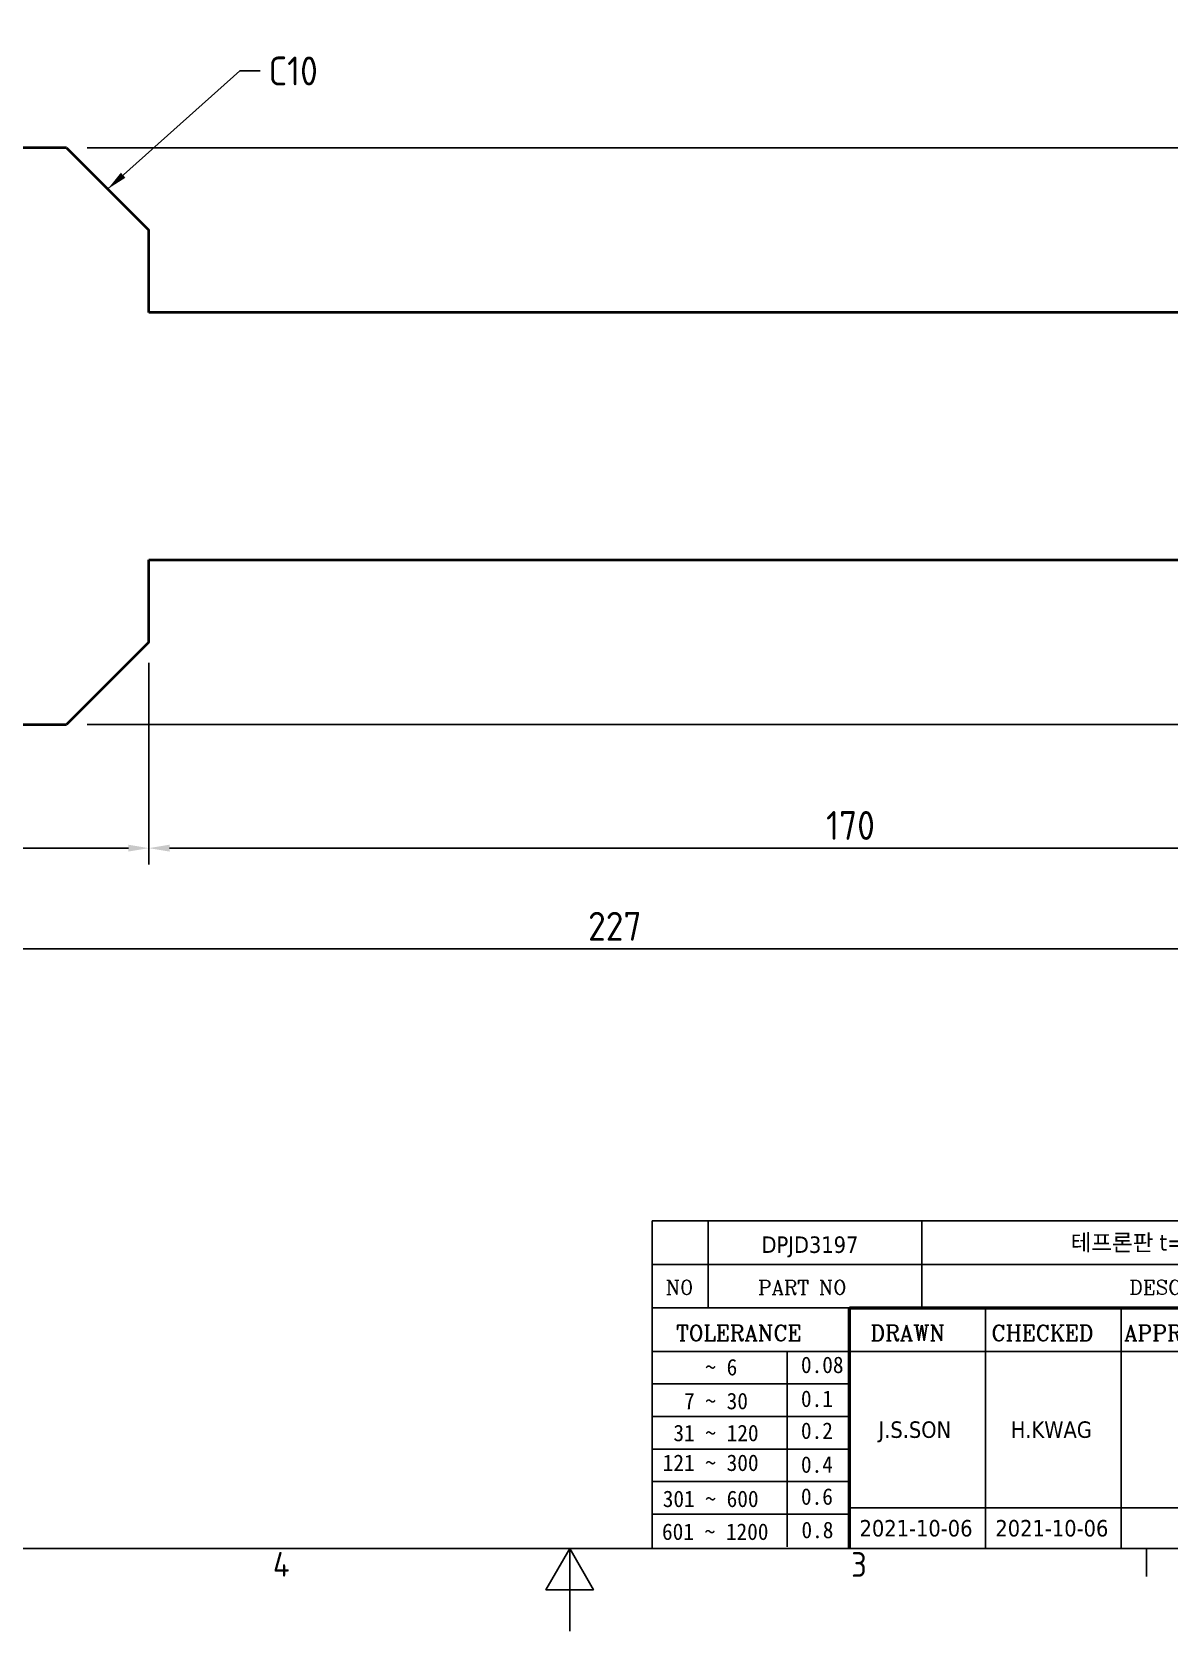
# Model space of a CAD drawing. Header units: millimetres. Extents: x 0 to 2375, y 0 to 3360.
# Drawn here: x 2099.7 to 2237.8, y 1507.4 to 1701.5 of the extents above; entities that cross this region are included whole.
import ezdxf
from ezdxf.enums import TextEntityAlignment as Align

# ---------------------------------------------------------------- set-up
doc = ezdxf.new("R2010")
doc.units = ezdxf.units.MM
for name, color, linetype, lineweight in [('DPJD3197$0$가시적인 것(ISO)', 3, 'Continuous', 40), ('DPJD3197$0$경계(ISO)', 7, 'Continuous', 25), ('DPJD3197$0$기호(ISO)', 5, 'Continuous', 25), ('DPJD3197$0$제목(ISO)', 5, 'Continuous', 50), ('DPJD3197$0$치수(ISO)', 2, 'Continuous', 25)]:
    doc.layers.add(name, color=color, linetype=linetype, lineweight=lineweight)
doc.styles.add('DPJD3197$0$HAN_291', font='')
doc.styles.add('DPJD3197$0$RC_284', font='ROMANC.shx')
doc.styles.add('DPJD3197$0$RC_287', font='ROMANC.shx')
doc.styles.add('DPJD3197$0$문자 텍스트_PSTEK_POSCO', font='isocp.shx')
doc.styles.add('DPJD3197$0$치수 텍스트_PSTEK_POSCO', font='isocp.shx')
doc.styles.add('DPJD3197$0$텍스트 스타일198', font='tahoma.ttf')
doc.styles.get('DPJD3197$0$HAN_291').set_extended_font_data('GulimChe')
doc.dimstyles.new('DPJD3197$0$치수_PSTEK_POSCO', dxfattribs={"dimtxt": 3.5, "dimasz": 2.5, "dimexe": 2, "dimexo": 2.5, "dimgap": 1, "dimtad": 1, "dimrnd": 1e-08, "dimdsep": 46, "dimtxsty": 'DPJD3197$0$치수 텍스트_PSTEK_POSCO', "dimcen": 0.09, "dimdle": 10, "dimclrd": 7, "dimclre": 7, "dimclrt": 2, "dimadec": 1, "dimazin": 2, "dimtfac": 1, "dimtmove": 0, "dimatfit": 3, "dimfxl": 0, "dimtolj": 1, "dimlwd": -1, "dimlwe": -1, "dimarcsym": 0})
doc.dimstyles.new('DPJD3197$0$치수_PSTEK_POSCO$7', dxfattribs={"dimtxt": 3.5, "dimasz": 2.5, "dimexe": 2, "dimexo": 2.5, "dimgap": 1, "dimtad": 1, "dimrnd": 1e-08, "dimdsep": 46, "dimtxsty": 'DPJD3197$0$치수 텍스트_PSTEK_POSCO', "dimcen": 0.09, "dimdle": 10, "dimclrd": 7, "dimclre": 7, "dimclrt": 2, "dimadec": 1, "dimazin": 2, "dimtfac": 1, "dimtmove": 0, "dimatfit": 3, "dimfxl": 0, "dimtolj": 1, "dimlwd": -1, "dimlwe": -1, "dimarcsym": 0})

# ---------------------------------------------------------------- blocks, each defined once
blk = doc.blocks.new('DPJD3197$0$경계 Default Border')
at = {"layer": 'DPJD3197$0$경계(ISO)'}
blk.add_line((280, 10), (280, 6.599999666213989), dxfattribs=at)
at = {"layer": 'DPJD3197$0$경계(ISO)', "flags": 128}
for points in [[(10, 10), (10, 287.0000076293945), (410, 287.0000076293945), (410, 10), (10, 10)], [(210, 0), (210, 10), (207.1132469177246, 5), (212.8867530822754, 5), (210, 10)]]:
    blk.add_lwpolyline(points, dxfattribs=at)
at = {"layer": 'DPJD3197$0$경계(ISO)', "color": 2, "char_height": 3.00000011920929, "attachment_point": 7, "style": 'DPJD3197$0$문자 텍스트_PSTEK_POSCO'}
for s, insert in [('4', (173.9734701308116, 6.59999988079071)), ('3', (244.1685395229535, 6.57139439638704))]:
    blk.add_mtext(s, dxfattribs=dict(at, insert=insert))
blk = doc.blocks.new('DPJD3197$0$제목 블록 PSTEK')
at = {"color": 180}
for p, q in [((182.475792979055, 11.79100474011392), (182.4757929790549, 51.56524660363496)), ((182.4757929790549, 51.56524660363496), (372.4757929537551, 51.56524660363496)), ((189.2651435055721, 51.56524660363496), (189.2651435055722, 41.00524660363494)), ((215.2152739891528, 41.00524660363494), (215.2152739891528, 51.56524660363496)), ((182.475792979055, 46.2852466036349), (372.4757929537551, 46.28524660363492)), ((182.475792979055, 41.00524660363493), (206.451475290024, 41.00524660363493)), ((222.9401812389276, 11.79100474011392), (222.9401812389276, 41.00524660363494)), ((239.4288871878316, 11.79100474011392), (239.4288871878316, 41.00524660363494)), ((182.475792979055, 35.72524660363497), (206.451475290024, 35.72524660363497)), ((198.8621818849491, 12.02524660363491), (198.8621818849491, 35.72524660363497)), ((206.451475290024, 35.72524660363497), (372.4757929537551, 35.72524660363497)), ((182.475792979055, 31.77524660363492), (206.451475290024, 31.77524660363492)), ((182.475792979055, 27.82524660363487), (206.451475290024, 27.82524660363487)), ((182.475792979055, 23.87524660363505), (206.451475290024, 23.87524660363505)), ((182.475792979055, 19.92524660363478), (206.451475290024, 19.92524660363478)), ((182.475792979055, 15.97524660363496), (206.451475290024, 15.97524660363496)), ((206.451475290024, 16.74100474011396), (255.9175931367359, 16.74100474011396)), ((182.475792979055, 11.79100474011392), (372.4757929537551, 11.79100474011389))]:
    blk.add_line(p, q, dxfattribs=at)
at = {"color": 7, "lineweight": 50}
for p, q in [((206.4514752900237, 11.79100474011392), (206.4514752900237, 41.00524660363494)), ((206.451475290024, 41.00524660363494), (372.4757929537551, 41.00524660363496))]:
    blk.add_line(p, q, dxfattribs=at)
at = {"layer": 'DPJD3197$0$제목(ISO)', "lineweight": 18}
blk.add_line((182.475792979055, 35.72500474011393), (182.475792979055, 11.79100474011392), dxfattribs=at)
at = {"color": 2}
for s, height, style, p in [('NO', 1.742399930953979, 'DPJD3197$0$RC_284', (184.135398793432, 42.62317362549192)), ('PART NO', 1.742399930953979, 'DPJD3197$0$RC_284', (195.3359407378685, 42.62317362549192)), ('DESCRIPTION', 1.742399930953979, 'DPJD3197$0$RC_284', (240.4025565652523, 42.62317362549192)), (' TOLERANCE', 1.899999976158142, 'DPJD3197$0$RC_287', (184.0872874387979, 37.00893196870329)), ('DRAWN', 1.899999976158142, 'DPJD3197$0$RC_287', (208.9766620976279, 37.00893196870329)), ('CHECKED', 1.899999976158142, 'DPJD3197$0$RC_287', (223.6856844514997, 37.00893196870329)), ('APPROVED', 1.899999976158142, 'DPJD3197$0$RC_287', (239.7795453577791, 37.00893196870329)), ('0.08', 2.000000029802322, 'DPJD3197$0$HAN_291', (200.5467345600617, 33.09873600004101)), ('    ~ 6', 2.000000029802322, 'DPJD3197$0$HAN_291', (183.7721304966814, 32.8176515608431)), ('  7 ~ 30', 2.000000029802322, 'DPJD3197$0$HAN_291', (183.7721304966814, 28.70538114822415)), ('0.1', 2.000000029802322, 'DPJD3197$0$HAN_291', (200.5467345600617, 28.98646558742206)), (' 31 ~ 120', 2.000000029802322, 'DPJD3197$0$HAN_291', (183.7721304966814, 24.82628181916237)), ('0.2', 2.000000029802322, 'DPJD3197$0$HAN_291', (200.5467345600617, 25.10736625836028)), ('121 ~ 300', 2.000000029802322, 'DPJD3197$0$HAN_291', (183.7721304966814, 21.21401206133254)), ('0.4', 2.000000029802322, 'DPJD3197$0$HAN_291', (200.5467345600617, 20.99509650053045)), ('301 ~ 600', 2.000000029802322, 'DPJD3197$0$HAN_291', (183.7721304966814, 16.83491273227077)), ('0.6', 2.000000029802322, 'DPJD3197$0$HAN_291', (200.5467345600617, 17.11599717146868)), ('601 ~ 1200', 2.000000029802322, 'DPJD3197$0$HAN_291', (183.6802025156883, 12.84759660881125)), ('0.8', 2.000000029802322, 'DPJD3197$0$HAN_291', (200.6097246063884, 13.05732192299702))]:
    blk.add_text(s, height=height, dxfattribs=dict(at, style=style)).set_placement(p)
at = {"layer": 'DPJD3197$0$제목(ISO)', "color": 7, "style": 'DPJD3197$0$텍스트 스타일198'}
for tag, p in [('부품_번호_001', (195.7661953029447, 47.68004260027597)), ('설명_001', (233.2869698913803, 47.9437634889917)), ('재질_001', (292.3752370802571, 47.92524658873383)), ("3._Q'TY_001", (312.7051684889191, 47.92188863032246)), ('질량\\P3;_001', (350.3046145639351, 48.1643332276222)), ('1._MODEL_NAME_001', (327.5112644911985, 37.53784565107739)), ('제목_001', (337.2103313985741, 32.12933151154528)), ('설계자_001', (209.9617784961493, 25.2331256569733)), ('점검자_001', (226.0119350765306, 25.23446884033784)), ('부품_번호_001', (334.4254355561766, 26.80524658873384)), ('시트_크기_001', (260.8070904198416, 14.8381256569732)), ('프로젝트_001', (277.1876237937241, 14.84345188874365)), ('작성_날짜_001', (207.661576984372, 13.26600472521278)), ('점검_날짜_001', (224.150282933276, 13.26600472521278))]:
    blk.add_attdef(tag, p, '', height=2.000000029802322, dxfattribs=at)
for tag, p in [('4._COLOR', (327.6805273250926, 48.92524660363493)), ('엔지니어링_승인자', (247.673240162284, 26.23312567187446)), ('엔지니어링_승인_날짜', (247.6732401622839, 14.26600474011394))]:
    blk.add_attdef(tag, text='', height=2.000000029802322, dxfattribs=at).set_placement(p, align=Align.MIDDLE_CENTER)
blk = doc.blocks.new('*D101')
at = {"layer": 'Defpoints', "color": 0}
for p in [(158.9241777654888, 120.0169329349419), (101.9241777654889, 110.0169329349419), (101.9241777654889, 95.01693293494192)]:
    blk.add_point(p, dxfattribs=at)
at = {"layer": 'DPJD3197$0$치수(ISO)', "color": 7}
for p, q in [((158.9241777654888, 117.5169329349419), (158.9241777654888, 93.01693293494192)), ((101.9241777654889, 107.5169329349419), (101.9241777654889, 93.01693293494192)), ((156.4241777654888, 95.01693293494192), (104.4241777654889, 95.01693293494192))]:
    blk.add_line(p, q, dxfattribs=at)
for points in [[(104.4241777654889, 95.43359960160859), (104.4241777654889, 94.60026626827525), (101.9241777654889, 95.01693293494192)], [(156.4241777654888, 95.43359960160859), (156.4241777654888, 94.60026626827525), (158.9241777654888, 95.01693293494192)]]:
    blk.add_solid(points, dxfattribs=at)
at = {"layer": 'DPJD3197$0$치수(ISO)', "color": 2, "insert": (128.4991777654888, 97.76693293494192), "char_height": 3.5, "attachment_point": 4, "style": 'DPJD3197$0$치수 텍스트_PSTEK_POSCO'}
blk.add_mtext('\\A1;57', dxfattribs=at)
blk = doc.blocks.new('*D102')
at = {"layer": 'Defpoints', "color": 0}
for p in [(328.9241777654888, 130.0169329349419), (158.9241777654888, 120.0169329349419), (328.9241777654888, 95.01693293494212)]:
    blk.add_point(p, dxfattribs=at)
at = {"layer": 'DPJD3197$0$치수(ISO)', "color": 7}
for p, q in [((328.9241777654888, 127.5169329349419), (328.9241777654888, 93.01693293494212)), ((158.9241777654888, 117.5169329349419), (158.9241777654888, 93.01693293494212)), ((161.4241777654888, 95.01693293494212), (326.4241777654888, 95.01693293494212))]:
    blk.add_line(p, q, dxfattribs=at)
for points in [[(161.4241777654888, 95.43359960160879), (161.4241777654888, 94.60026626827545), (158.9241777654888, 95.01693293494212)], [(326.4241777654888, 95.43359960160879), (326.4241777654888, 94.60026626827545), (328.9241777654888, 95.01693293494212)]]:
    blk.add_solid(points, dxfattribs=at)
at = {"layer": 'DPJD3197$0$치수(ISO)', "color": 2, "insert": (241.122799812733, 97.76693293494212), "char_height": 3.5, "attachment_point": 4, "style": 'DPJD3197$0$치수 텍스트_PSTEK_POSCO'}
blk.add_mtext('\\A1;170', dxfattribs=at)
blk = doc.blocks.new('*D103')
at = {"layer": 'Defpoints', "color": 0}
for p in [(328.9241777654888, 130.0169329349419), (101.9241777654889, 110.0169329349419), (328.9241777654888, 82.77882844366815)]:
    blk.add_point(p, dxfattribs=at)
at = {"layer": 'DPJD3197$0$치수(ISO)', "color": 7}
for p, q in [((328.9241777654888, 127.5169329349419), (328.9241777654888, 80.77882844366815)), ((101.9241777654889, 107.5169329349419), (101.9241777654889, 80.77882844366815)), ((104.4241777654889, 82.77882844366815), (326.4241777654888, 82.77882844366815))]:
    blk.add_line(p, q, dxfattribs=at)
for points in [[(104.4241777654889, 83.19549511033482), (104.4241777654889, 82.36216177700148), (101.9241777654889, 82.77882844366815)], [(326.4241777654888, 83.19549511033482), (326.4241777654888, 82.36216177700148), (328.9241777654888, 82.77882844366815)]]:
    blk.add_solid(points, dxfattribs=at)
at = {"layer": 'DPJD3197$0$치수(ISO)', "color": 2, "insert": (212.2297387891109, 85.52917293185712), "char_height": 3.5, "attachment_point": 4, "style": 'DPJD3197$0$치수 텍스트_PSTEK_POSCO'}
blk.add_mtext('\\A1;227', dxfattribs=at)
blk = doc.blocks.new('*D105')
at = {"layer": 'Defpoints', "color": 0}
for p in [(328.9241777654888, 130.0169329349419), (346.4298344632612, 130.0169329349419), (148.9241777654888, 110.0169329349419)]:
    blk.add_point(p, dxfattribs=at)
at = {"layer": 'DPJD3197$0$치수(ISO)', "color": 7}
for p, q in [((331.4241777654888, 130.0169329349419), (348.4298344632612, 130.0169329349419)), ((346.4298344632612, 112.5169329349419), (346.4298344632612, 127.5169329349419)), ((151.4241777654888, 110.0169329349419), (348.4298344632612, 110.0169329349419))]:
    blk.add_line(p, q, dxfattribs=at)
for points in [[(346.0131677965945, 127.5169329349419), (346.8465011299278, 127.5169329349419), (346.4298344632612, 130.0169329349419)], [(346.0131677965945, 112.5169329349419), (346.8465011299278, 112.5169329349419), (346.4298344632612, 110.0169329349419)]]:
    blk.add_solid(points, dxfattribs=at)
at = {"layer": 'DPJD3197$0$치수(ISO)', "color": 2, "insert": (343.6794899750722, 118.046116005808), "char_height": 3.5, "attachment_point": 4, "rotation": 90, "style": 'DPJD3197$0$치수 텍스트_PSTEK_POSCO'}
blk.add_mtext('\\A1;20', dxfattribs=at)
blk = doc.blocks.new('*D107')
at = {"layer": 'Defpoints', "color": 0}
for p in [(148.9241777654888, 180.0169329349419), (346.4298344632613, 180.0169329349418), (328.9241777654888, 160.0169329349419)]:
    blk.add_point(p, dxfattribs=at)
at = {"layer": 'DPJD3197$0$치수(ISO)', "color": 7}
for p, q in [((151.4241777654888, 180.0169329349419), (348.4298344632613, 180.0169329349418)), ((346.4298344632613, 162.5169329349419), (346.4298344632613, 177.5169329349418)), ((331.4241777654888, 160.0169329349419), (348.4298344632613, 160.0169329349419))]:
    blk.add_line(p, q, dxfattribs=at)
for points in [[(346.0131677965946, 177.5169329349418), (346.846501129928, 177.5169329349418), (346.4298344632613, 180.0169329349418)], [(346.0131677965946, 162.5169329349419), (346.846501129928, 162.5169329349419), (346.4298344632613, 160.0169329349419)]]:
    blk.add_solid(points, dxfattribs=at)
at = {"layer": 'DPJD3197$0$치수(ISO)', "color": 2, "insert": (343.6794899750722, 168.046116005808), "char_height": 3.5, "attachment_point": 4, "rotation": 90, "style": 'DPJD3197$0$치수 텍스트_PSTEK_POSCO'}
blk.add_mtext('\\A1;20', dxfattribs=at)
blk = doc.blocks.new('DPJD3197')
at = {"layer": 'DPJD3197$0$가시적인 것(ISO)'}
for p, q in [((148.9241777654888, 180.0169329349419), (101.9241777654889, 180.0169329349419)), ((148.9241777654888, 180.0169329349419), (158.9241777654889, 170.0169329349419)), ((158.9241777654889, 160.0169329349419), (158.9241777654889, 170.0169329349419)), ((328.9241777654888, 160.0169329349419), (158.9241777654889, 160.0169329349419)), ((158.9241777654889, 120.0169329349419), (158.9241777654889, 130.0169329349419)), ((158.9241777654889, 130.0169329349419), (328.9241777654888, 130.0169329349419)), ((158.9241777654889, 120.0169329349419), (148.9241777654888, 110.0169329349419)), ((101.9241777654889, 110.0169329349419), (148.9241777654888, 110.0169329349419))]:
    blk.add_line(p, q, dxfattribs=at)
blk.add_blockref('DPJD3197$0$경계 Default Border', (0, 0))
ref = blk.add_blockref('DPJD3197$0$제목 블록 PSTEK', (37.52420704624484, -1.791004740113895))
ref.add_attrib('설계자_001', 'J.S.SON', (247.4859855423942, 23.4421209168594), dxfattribs={"layer": 'DPJD3197$0$제목(ISO)', "color": 7, "height": 2.000000029802322, "style": 'DPJD3197$0$텍스트 스타일198'})
ref.add_attrib('점검자_001', 'H.KWAG', (263.5361421227753, 23.44346410022394), dxfattribs={"layer": 'DPJD3197$0$제목(ISO)', "color": 7, "height": 2.000000029802322, "style": 'DPJD3197$0$텍스트 스타일198'})
ref.add_attrib('점검_날짜_001', '2021-10-06', (261.6744899795208, 11.47499998509889), dxfattribs={"layer": 'DPJD3197$0$제목(ISO)', "color": 7, "height": 2.000000029802322, "style": 'DPJD3197$0$텍스트 스타일198'})
ref.add_attrib('작성_날짜_001', '2021-10-06', (245.1857840306169, 11.47499998509889), dxfattribs={"layer": 'DPJD3197$0$제목(ISO)', "color": 7, "height": 2.000000029802322, "style": 'DPJD3197$0$텍스트 스타일198'})
ref.add_attrib('부품_번호_001', 'DPJD3197', (371.9496426024214, 25.01424184861995), dxfattribs={"layer": 'DPJD3197$0$제목(ISO)', "color": 7, "height": 2.000000029802322, "style": 'DPJD3197$0$텍스트 스타일198'})
ref.add_attrib('설명_001', '테프론판 t=3.0*227*70', (270.8111769376252, 46.15275874887781), dxfattribs={"layer": 'DPJD3197$0$제목(ISO)', "color": 7, "height": 2.000000029802322, "style": 'DPJD3197$0$텍스트 스타일198'})
ref.add_attrib('부품_번호_001', 'DPJD3197', (233.2904023491895, 45.88903786016208), dxfattribs={"layer": 'DPJD3197$0$제목(ISO)', "color": 7, "height": 2.000000029802322, "style": 'DPJD3197$0$텍스트 스타일198'})
at = {"layer": 'DPJD3197$0$기호(ISO)', "color": 2, "insert": (173.4429886520695, 189.3395140111084), "char_height": 3.499999940395355, "width": 7.392133474349976, "attachment_point": 4, "style": 'DPJD3197$0$치수 텍스트_PSTEK_POSCO'}
blk.add_mtext('{\\fISOCP|b0|i0;\\H3.5000;C10}', dxfattribs=at)
at = {"layer": 'DPJD3197$0$치수(ISO)', "color": 7}
for base, p1, p2, angle, picture, middle in [((346.4298344632613, 180.0169329349418), (328.9241777654888, 160.0169329349419), (148.9241777654888, 180.0169329349419), 90, '*D107', (346.4298344632612, 170.0169329349419)), ((328.9241777654888, 82.77882844366815), (101.9241777654889, 110.0169329349419), (328.9241777654888, 130.0169329349419), 180, '*D103', (215.4241777654888, 82.77882844366815)), ((346.4298344632612, 130.0169329349419), (148.9241777654888, 110.0169329349419), (328.9241777654888, 130.0169329349419), 270, '*D105', (346.4298344632612, 120.0169329349419)), ((101.9241777654889, 95.01693293494192), (158.9241777654888, 120.0169329349419), (101.9241777654889, 110.0169329349419), 180, '*D101', (130.4241777654888, 95.01693293494192))]:
    dim = blk.add_linear_dim(base=base, p1=p1, p2=p2, angle=angle, dimstyle='DPJD3197$0$치수_PSTEK_POSCO', override={"dimdec": 2, "dimtp": 0, "dimtm": -0, "dimtdec": 2, "dimtofl": 0, "dimatfit": 1}, dxfattribs=at)
    dim.commit()
    dim.dimension.update_dxf_attribs({"geometry": picture, "text_midpoint": middle, "dimtype": 128})
dim = blk.add_linear_dim(base=(328.9241777654888, 95.01693293494212), p1=(158.9241777654888, 120.0169329349419), p2=(328.9241777654888, 130.0169329349419), dimstyle='DPJD3197$0$치수_PSTEK_POSCO', override={"dimdec": 2, "dimtp": 0, "dimtm": -0, "dimtdec": 2, "dimtofl": 0, "dimatfit": 1}, dxfattribs=at)
dim.commit()
dim.dimension.update_dxf_attribs({"geometry": '*D102', "text_midpoint": (243.9241777654889, 95.01693293494212), "dimtype": 128})
at = {"layer": 'DPJD3197$0$기호(ISO)', "color": 7, "annotation_type": 0, "has_hookline": 1, "hookline_direction": 0, "text_width": 6.301055011303693}
blk.add_leader([(153.9241777654888, 175.0169329349419), (169.9429886520695, 189.3395140111084), (172.4429886520695, 189.3395140111084)], dimstyle='DPJD3197$0$치수_PSTEK_POSCO$7', override={"dimtad": 0}, dxfattribs=at)

msp = doc.modelspace()

# ---------------------------------------------------------------- block references
msp.add_blockref('DPJD3197', (1954.999995577345, 1507.439703936045))

doc.saveas('drawing.dxf')
